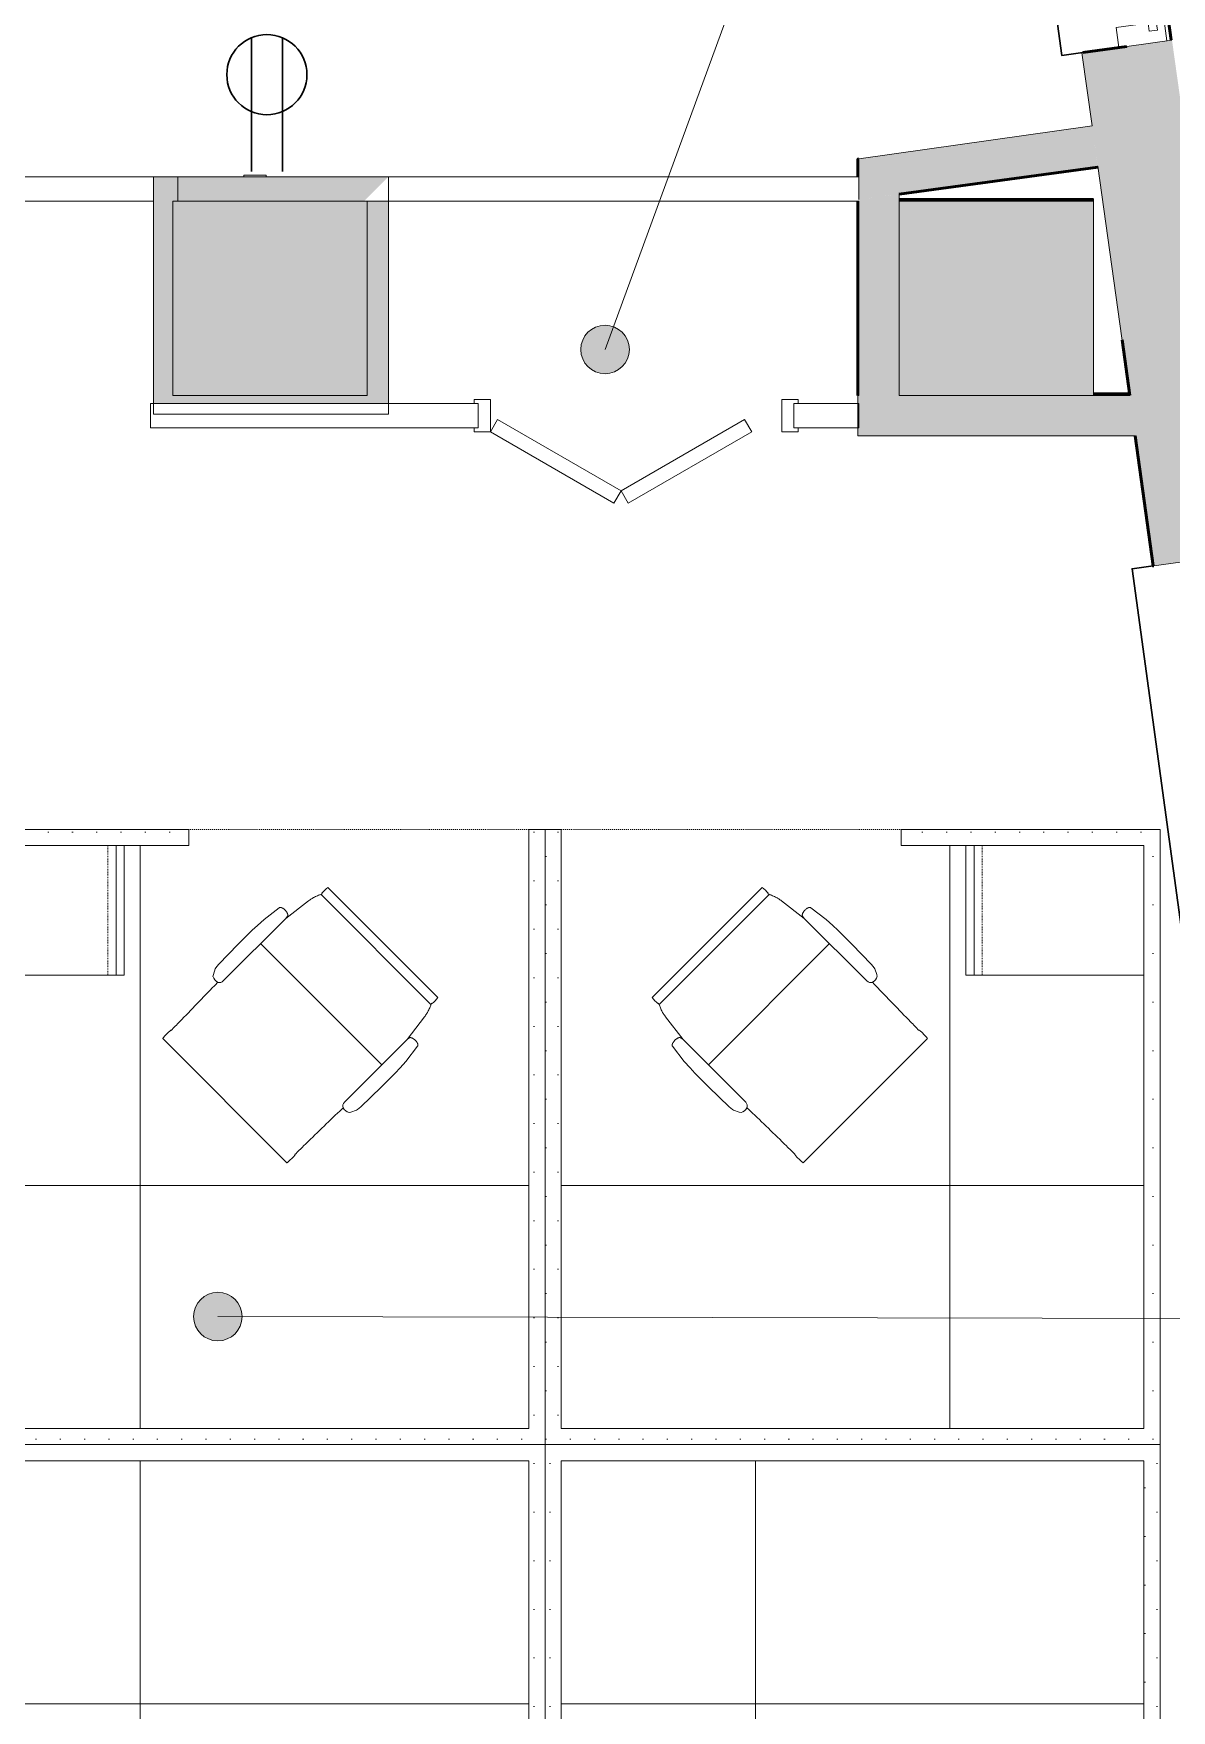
# Model space of a CAD drawing. Header units: inches. Extents: x 416 to 2283, y -56 to 1824.
# Drawn here: x 1979 to 2119.6, y 772.3 to 979.5 of the extents above; entities that cross this region are included whole.
import ezdxf

# ---------------------------------------------------------------- set-up
doc = ezdxf.new("R2010")
doc.units = ezdxf.units.IN
doc.header["$MEASUREMENT"] = 0
doc.linetypes.add('DASH 1_32_', pattern=[0.0625, 0.03125, -0.03125])
doc.linetypes.add('Dash 1_8_', pattern=[0.25, 0.125, -0.125])
for name, color, linetype, lineweight in [('A-ANNO-NOTE', 131, 'Continuous', 13), ('A-AREA-IDEN', 2, 'Continuous', 9), ('A-DOOR', 31, 'Continuous', 13), ('A-DOOR-FRAM', 31, 'Continuous', 20), ('A-WALL', 113, 'Continuous', 9), ('A-WALL-PATT', 111, 'Continuous', 13), ('E-ELEC-FIXT', 91, 'Continuous', 13), ('I-FURN', 30, 'Continuous', 9), ('I-WALL', 2, 'Continuous', 13), ('Orbis - Background_dwg', 8, 'Continuous', 9), ('Orbis_BB$0$A-Glaz-Assm', 10, 'Continuous', 20), ('Orbis_BB$0$A-Wall-Exst', 7, 'Continuous', 9), ('Orbis_BB$0$TI_ARCH-02_E957150$0$A-Wall-Blow', 130, 'Continuous', 30), ('Orbis_BB$0$TI_Grid_E957150$0$S-02-COLS-CONC', 50, 'Continuous', 50), ('Orbis_BB$0$TI_Grid_E957150$0$S-04-COLS-CONC', 50, 'Continuous', 50), ('Orbis_BB$0$TI_Grid_E957150$0$S-05-COLS-CONC', 50, 'Continuous', 50), ('Orbis_BB$0$TI_Grid_E957150$0$S-06-COLS-CONC', 50, 'Continuous', 50), ('Orbis_BB$0$TI_Grid_E957150$0$S-07-COLS-CONC', 50, 'Continuous', 50), ('Orbis_BB$0$TI_Grid_E957150$0$S-08-COLS-CONC', 50, 'Continuous', 50), ('Orbis_BB$0$TI_Grid_E957150$0$S-09-COLS-CONC', 50, 'Continuous', 50), ('Orbis_BB$0$TI_Grid_E957150$0$S-11-COLS-CONC', 50, 'Continuous', 50), ('Orbis_BB$0$TI_Grid_E957150$0$S-12-COLS-CONC', 50, 'Continuous', 50), ('Orbis_BB$0$TI_Grid_E957150$0$S-12-COLS-CONC-PATT', 10, 'Continuous', 20), ('Orbis_BB$0$TI_Grid_E957150$0$S-P1-COLS-CONC', 50, 'Continuous', 50), ('Orbis_BB$0$TI_Grid_E957150$0$S-P2-WALL-CONC', 50, 'Continuous', 50), ('Orbis_BB$0$TI_Grid_E957150$0$S-P4-COLS-CONC', 50, 'Continuous', 50), ('S-COLS', 52, 'Continuous', 13)]:
    doc.layers.add(name, color=color, linetype=linetype, lineweight=lineweight)
pattern_1 = [(270, (-805.175, 2042.223), (3, -1.5), [0.127, -2.873])]

# ---------------------------------------------------------------- blocks, each defined once
blk = doc.blocks.new('Concrete-Rectangular-Column - 24 x 24-V1-Level XX  POWER _ SIGNAL')
at = {"layer": 'S-COLS', "lineweight": 9}
blk.add_hatch(color=7, dxfattribs=at).paths.add_polyline_path([(12, -12), (12, 12), (-12, 12), (-12, -12)], flags=0)
at = {"layer": 'S-COLS', "color": 8, "lineweight": 20}
for p, q in [((12, 12), (-12, 12)), ((-12, 12), (-12, -12)), ((12, -12), (12, 12)), ((-12, -12), (12, -12))]:
    blk.add_line(p, q, dxfattribs=at)
blk = doc.blocks.new('Adjustable Workstation 1 - 7 x 7-7146735-Level XX  POWER _ SIGNAL')
at = {"layer": 'I-FURN'}
h = blk.add_hatch(dxfattribs=at)
h.set_pattern_fill('FP1_1', color=256, style=0, pattern_type=2)
h.set_pattern_definition([(90, (805.175, -2118.223), (-3, 1.5), [0.127, -2.873])])
h.paths.add_polyline_path([(76, -2), (76, 0), (0, 0), (0, -76), (76, -76), (76, -44), (74, -44), (74, -74), (2, -74), (2, -2), (50.73, -2)], flags=0)
for p, q in [((76, 0), (0, 0)), ((0, 0), (0, -76)), ((0, 0), (76, 0)), ((0, -76), (0, 0)), ((76, -2), (76, 0)), ((76, 0), (76, -2)), ((32, -2), (2, -2)), ((2, -2), (2, -74)), ((2, -74), (2, -2)), ((2, -2), (32, -2)), ((2, -74), (2, -2)), ((2, -2), (76, -2)), ((32, -2), (2, -2)), ((2, -2), (2, -50)), ((32, -74), (32, -2)), ((32, -2), (32, -74)), ((76, -2), (32, -2)), ((76, -44), (74, -44)), ((74, -44), (74, -74)), ((74, -50), (74, -44)), ((74, -44), (76, -44)), ((76, -76), (76, -44)), ((76, -44), (76, -76)), ((2, -50), (2, -74)), ((32, -50), (2, -50)), ((2, -50), (2, -74)), ((2, -74), (2, -50)), ((2, -50), (32, -50)), ((74, -50), (32, -50)), ((32, -50), (74, -50)), ((74, -52), (74, -50)), ((74, -74), (74, -50)), ((74, -50), (74, -74)), ((58, -52), (74, -52)), ((58, -52), (74, -52)), ((58, -52), (74, -52)), ((58, -52), (74, -52)), ((58, -52), (74, -52)), ((58, -52), (74, -52)), ((58, -52), (58, -74)), ((74, -52), (58, -52)), ((74, -52), (58, -52)), ((58, -52), (58, -53)), ((74, -52), (58, -52)), ((58, -52), (74, -52)), ((58, -52), (58, -53)), ((58, -52), (58, -53)), ((74, -52), (58, -52)), ((58, -52), (74, -52)), ((58, -52), (58, -53)), ((58, -52), (58, -53)), ((74, -52), (58, -52)), ((58, -52), (74, -52)), ((58, -52), (58, -53)), ((58, -52), (58, -53)), ((58, -53), (74, -53)), ((58, -74), (58, -53)), ((58, -53), (74, -53)), ((74, -53), (58, -53)), ((58, -53), (74, -53)), ((74, -53), (58, -53)), ((58, -53), (74, -53)), ((74, -53), (58, -53)), ((58, -53), (74, -53)), ((74, -74), (74, -52)), ((74, -53), (74, -52)), ((74, -53), (74, -52)), ((74, -52), (74, -53)), ((74, -53), (74, -52)), ((74, -52), (74, -53)), ((74, -53), (74, -52)), ((74, -52), (74, -53)), ((74, -53), (74, -52)), ((74, -53), (74, -74)), ((74, -74), (74, -53)), ((2, -74), (32, -74)), ((32, -74), (2, -74)), ((74, -74), (2, -74)), ((2, -74), (32, -74)), ((2, -74), (32, -74)), ((32, -74), (2, -74)), ((32, -74), (58, -74)), ((32, -74), (74, -74)), ((74, -74), (32, -74)), ((58, -74), (74, -74)), ((74, -74), (58, -74)), ((58, -74), (74, -74)), ((0, -76), (76, -76)), ((76, -76), (0, -76))]:
    blk.add_line(p, q, dxfattribs=at)
at = {"layer": 'I-FURN', "linetype": 'Dash 1_8_'}
for p, q in [((76, 0), (76, -2)), ((76, -2), (76, -44)), ((76, -44), (76, -76))]:
    blk.add_line(p, q, dxfattribs=at)
at = {"layer": 'I-FURN', "linetype": 'DASH 1_32_'}
blk.add_line((58, -54), (74, -54), dxfattribs=at)
blk = doc.blocks.new('Adjustable Workstation 1 - 7 x 7-7146736-Level XX  POWER _ SIGNAL')
at = {"layer": 'I-FURN'}
h = blk.add_hatch(dxfattribs=at)
h.set_pattern_fill('FP1_2', color=256, style=0, pattern_type=2)
h.set_pattern_definition(pattern_1)
h.paths.add_polyline_path([(0, 76), (0, 0), (76, 0), (76, 2), (2, 2), (2, 74), (74, 74), (74, 44), (76, 44), (76, 76), (2, 76)], flags=0)
for p, q in [((76, 76), (0, 76)), ((0, 76), (0, 0)), ((0, 0), (0, 76)), ((0, 76), (76, 76)), ((76, 44), (76, 76)), ((76, 76), (76, 44)), ((32, 74), (2, 74)), ((2, 74), (2, 2)), ((2, 2), (2, 74)), ((2, 74), (32, 74)), ((2, 2), (2, 74)), ((2, 74), (74, 74)), ((32, 74), (2, 74)), ((2, 74), (2, 50)), ((32, 74), (2, 74)), ((2, 74), (2, 50)), ((2, 50), (2, 74)), ((2, 74), (32, 74)), ((32, 2), (32, 74)), ((32, 74), (32, 2)), ((58, 74), (32, 74)), ((74, 74), (32, 74)), ((32, 74), (74, 74)), ((74, 74), (58, 74)), ((58, 74), (58, 52)), ((58, 53), (58, 74)), ((58, 74), (74, 74)), ((74, 74), (58, 74)), ((74, 52), (74, 74)), ((74, 74), (74, 53)), ((74, 74), (74, 44)), ((74, 53), (74, 74)), ((74, 50), (74, 74)), ((74, 74), (74, 50)), ((74, 53), (58, 53)), ((74, 53), (58, 53)), ((58, 53), (58, 52)), ((74, 53), (58, 53)), ((58, 53), (74, 53)), ((58, 53), (58, 52)), ((58, 53), (58, 52)), ((74, 53), (58, 53)), ((58, 53), (74, 53)), ((58, 53), (58, 52)), ((58, 53), (58, 52)), ((74, 53), (58, 53)), ((58, 53), (74, 53)), ((58, 53), (58, 52)), ((58, 53), (58, 52)), ((58, 52), (74, 52)), ((58, 52), (74, 52)), ((58, 52), (74, 52)), ((58, 52), (74, 52)), ((58, 52), (74, 52)), ((58, 52), (74, 52)), ((58, 52), (74, 52)), ((58, 52), (74, 52)), ((74, 52), (58, 52)), ((58, 52), (74, 52)), ((74, 52), (58, 52)), ((58, 52), (74, 52)), ((74, 52), (58, 52)), ((58, 52), (74, 52)), ((74, 52), (74, 53)), ((74, 52), (74, 53)), ((74, 53), (74, 52)), ((74, 52), (74, 53)), ((74, 53), (74, 52)), ((74, 52), (74, 53)), ((74, 53), (74, 52)), ((74, 52), (74, 53)), ((74, 50), (74, 52)), ((2, 50), (2, 2)), ((2, 50), (32, 50)), ((32, 50), (2, 50)), ((32, 50), (74, 50)), ((74, 50), (32, 50)), ((74, 44), (74, 50)), ((74, 44), (76, 44)), ((76, 44), (74, 44)), ((0, 0), (76, 0)), ((76, 0), (0, 0)), ((2, 2), (32, 2)), ((32, 2), (2, 2)), ((76, 2), (2, 2)), ((2, 2), (32, 2)), ((32, 2), (76, 2)), ((76, 0), (76, 2)), ((76, 2), (76, 0))]:
    blk.add_line(p, q, dxfattribs=at)
at = {"layer": 'I-FURN', "linetype": 'Dash 1_8_'}
for p, q in [((76, 44), (76, 76)), ((76, 2), (76, 44)), ((76, 0), (76, 2))]:
    blk.add_line(p, q, dxfattribs=at)
at = {"layer": 'I-FURN', "linetype": 'DASH 1_32_'}
blk.add_line((58, 54), (74, 54), dxfattribs=at)
blk = doc.blocks.new('HermanMiller_Collection_Eames_AluminumGroup_LoungeChairSwivel - Arms Swivel Base-6956842-Level XX  POWER _ SIGNAL')
at = {"layer": 'I-FURN'}
for p, q in [((-3.51, 12.46), (-4.59, 12.38)), ((-2.64, 12.49), (-3.51, 12.46)), ((-0.18, 12.49), (-2.64, 12.49)), ((3.32, 12.43), (-0.18, 12.49)), ((-6.61, 10.58), (-10.12, 10.12)), ((-4.59, 12.38), (-6.94, 12.09)), ((-6.94, 10.64), (-6.61, 10.58)), ((-6.61, 10.58), (4.33, 10.58)), ((-2.19, -10.58), (-2.19, 10.58)), ((3.84, 12.38), (3.32, 12.43)), ((3.99, 12.34), (3.84, 12.38)), ((4.64, 12.01), (3.99, 12.34)), ((4.83, 11.89), (4.64, 12.01)), ((13.22, 10.86), (13.22, 10.83)), ((14.64, -10.85), (14.64, 10.85)), ((-12.96, 9.61), (-12.96, -9.61)), ((-11.95, 9.59), (-11.95, 9.63)), ((-11.76, 9.6), (-11.95, 9.59)), ((-11.76, 9.6), (-11.76, -9.6)), ((-11.95, -9.63), (-11.95, -9.59)), ((-11.95, -9.59), (-11.76, -9.6)), ((-10.12, -10.12), (-6.61, -10.58)), ((-6.61, -10.58), (-6.94, -10.64)), ((-6.94, -12.09), (-4.59, -12.38)), ((-6.61, -10.58), (4.33, -10.58)), ((-4.59, -12.38), (-3.51, -12.46)), ((-0.18, -12.49), (3.32, -12.43)), ((3.32, -12.43), (3.84, -12.38)), ((3.84, -12.38), (3.99, -12.34)), ((3.99, -12.34), (4.64, -12.01)), ((4.64, -12.01), (4.83, -11.89)), ((13.22, -10.83), (13.22, -10.86)), ((-3.51, -12.46), (-2.64, -12.49)), ((-2.64, -12.49), (-0.18, -12.49))]:
    blk.add_line(p, q, dxfattribs=at)
at = {"layer": 'I-FURN', "flags": 128}
for points in [[(5.52, 10.95), (5.23, 10.95), (4.94, 10.96)], [(4.94, -10.96), (5.23, -10.95), (5.52, -10.95)]]:
    blk.add_lwpolyline(points, dxfattribs=at)
at = {"layer": 'I-FURN'}
for centre, radius, start, end in [((4.33, 11.27), 0.69, 270, 332.7502), ((3.68, 11.28), 1.3, 345.8347, 28.1255), ((-12.38, 5.3), 4.35, 84.2936, 97.7064), ((-12.38, -5.3), 4.35, 262.2936, 275.7064), ((4.33, -11.27), 0.69, 27.2498, 90), ((3.68, -11.28), 1.3, 331.8745, 14.1653)]:
    blk.add_arc(centre, radius, start, end, dxfattribs=at)
for points, knots in [([(-6.94, 12.09), (-6.95, 12.09), (-6.97, 12.09), (-6.99, 12.08), (-7, 12.08), (-7.02, 12.07), (-7.03, 12.06), (-7.05, 12.05), (-7.05, 12.04), (-7.06, 12.04), (-7.07, 12.03), (-7.08, 12.02), (-7.09, 12.01), (-7.1, 12), (-7.11, 11.98), (-7.12, 11.97), (-7.13, 11.96), (-7.14, 11.94), (-7.15, 11.92), (-7.16, 11.9), (-7.18, 11.85), (-7.21, 11.77), (-7.23, 11.66), (-7.25, 11.52), (-7.26, 11.37), (-7.25, 11.23), (-7.24, 11.11), (-7.22, 11.02), (-7.2, 10.95), (-7.18, 10.9), (-7.17, 10.87), (-7.16, 10.85), (-7.15, 10.83), (-7.14, 10.81), (-7.13, 10.8), (-7.12, 10.78), (-7.11, 10.77), (-7.11, 10.76), (-7.1, 10.74), (-7.09, 10.73), (-7.08, 10.72), (-7.07, 10.71), (-7.06, 10.7), (-7.05, 10.69), (-7.03, 10.68), (-7.02, 10.67), (-7, 10.66), (-6.99, 10.65), (-6.96, 10.65), (-6.95, 10.65), (-6.94, 10.64)], [0, 0, 0, 0, 0.020833, 0.03125, 0.041667, 0.052083, 0.0625, 0.072917, 0.078125, 0.083333, 0.088542, 0.09375, 0.104167, 0.114583, 0.125, 0.135417, 0.145833, 0.15625, 0.166667, 0.1875, 0.208333, 0.25, 0.333333, 0.416667, 0.5, 0.583333, 0.666667, 0.708333, 0.75, 0.78125, 0.796875, 0.8125, 0.828125, 0.835938, 0.84375, 0.859375, 0.867188, 0.875, 0.882812, 0.890625, 0.90625, 0.914062, 0.917969, 0.921875, 0.9375, 0.953125, 0.957031, 0.96875, 0.984375, 1, 1, 1, 1]), ([(13.34, 10.88), (13.32, 10.88), (13.29, 10.88), (13.27, 10.88), (13.25, 10.88), (13.23, 10.87), (13.22, 10.87), (13.22, 10.87), (13.22, 10.86)], [0, 0, 0, 0, 0.25, 0.375, 0.5, 0.625, 0.75, 1, 1, 1, 1]), ([(14.64, 10.85), (14.64, 10.85), (14.63, 10.86), (14.6, 10.87), (14.54, 10.87), (14.47, 10.88), (14.38, 10.89), (14.25, 10.89), (13.97, 10.9), (13.61, 10.9), (13.4, 10.89), (13.34, 10.88)], [0, 0, 0, 0, 0.071429, 0.142857, 0.214286, 0.285714, 0.357143, 0.428571, 0.571429, 0.857143, 1, 1, 1, 1]), ([(-6.94, -10.64), (-6.95, -10.65), (-6.97, -10.65), (-6.99, -10.65), (-7, -10.66), (-7.02, -10.67), (-7.03, -10.68), (-7.05, -10.69), (-7.05, -10.69), (-7.06, -10.7), (-7.07, -10.71), (-7.08, -10.72), (-7.08, -10.73), (-7.1, -10.74), (-7.11, -10.76), (-7.12, -10.77), (-7.13, -10.78), (-7.13, -10.8), (-7.15, -10.82), (-7.16, -10.85), (-7.18, -10.89), (-7.2, -10.95), (-7.22, -11.02), (-7.24, -11.11), (-7.26, -11.28), (-7.26, -11.47), (-7.23, -11.66), (-7.21, -11.77), (-7.18, -11.84), (-7.17, -11.87), (-7.16, -11.89), (-7.15, -11.91), (-7.14, -11.93), (-7.13, -11.94), (-7.12, -11.96), (-7.12, -11.97), (-7.11, -11.98), (-7.1, -12), (-7.09, -12.01), (-7.08, -12.02), (-7.07, -12.03), (-7.06, -12.04), (-7.05, -12.05), (-7.03, -12.06), (-7.02, -12.07), (-7, -12.08), (-6.99, -12.08), (-6.96, -12.09), (-6.95, -12.09), (-6.94, -12.09)], [0, 0, 0, 0, 0.020833, 0.03125, 0.041667, 0.052083, 0.0625, 0.072917, 0.078125, 0.083333, 0.088542, 0.09375, 0.104167, 0.114583, 0.125, 0.135417, 0.145833, 0.15625, 0.166667, 0.1875, 0.208333, 0.25, 0.291667, 0.333333, 0.416667, 0.583333, 0.666667, 0.75, 0.78125, 0.796875, 0.8125, 0.828125, 0.835938, 0.84375, 0.859375, 0.867188, 0.875, 0.882812, 0.890625, 0.90625, 0.914062, 0.917969, 0.921875, 0.9375, 0.953125, 0.957031, 0.96875, 0.984375, 1, 1, 1, 1]), ([(13.22, -10.86), (13.22, -10.87), (13.22, -10.87), (13.23, -10.87), (13.25, -10.88), (13.27, -10.88), (13.29, -10.88), (13.32, -10.88), (13.34, -10.88)], [0, 0, 0, 0, 0.25, 0.375, 0.5, 0.625, 0.75, 1, 1, 1, 1]), ([(13.34, -10.88), (13.4, -10.89), (13.54, -10.9), (13.87, -10.9), (14.27, -10.9), (14.52, -10.88), (14.62, -10.86), (14.64, -10.86), (14.64, -10.85)], [0, 0, 0, 0, 0.142857, 0.285714, 0.571429, 0.785714, 0.892857, 1, 1, 1, 1])]:
    blk.add_open_spline(points, degree=3, knots=knots, dxfattribs=at)
for points in [[(11.73, 10.84), (10.68, 10.85), (8.59, 10.89), (6.54, 10.92), (5.52, 10.95)], [(13.22, 10.83), (12.96, 10.83), (12.47, 10.83), (11.97, 10.84), (11.73, 10.84)], [(-10.83, 9.99), (-11.02, 9.92), (-11.37, 9.8), (-11.64, 9.67), (-11.76, 9.6)], [(-10.12, 10.12), (-10.2, 10.11), (-10.35, 10.09), (-10.55, 10.06), (-10.71, 10.02), (-10.79, 10), (-10.83, 9.99)], [(-11.76, -9.6), (-11.64, -9.67), (-11.37, -9.8), (-11.02, -9.92), (-10.83, -9.99)], [(-10.83, -9.99), (-10.79, -10), (-10.71, -10.02), (-10.55, -10.06), (-10.35, -10.09), (-10.2, -10.11), (-10.12, -10.12)], [(5.52, -10.95), (6.54, -10.92), (8.59, -10.89), (10.68, -10.85), (11.73, -10.84)], [(11.73, -10.84), (11.97, -10.84), (12.47, -10.83), (12.96, -10.83), (13.22, -10.83)]]:
    blk.add_open_spline(points, degree=3, dxfattribs=at)
blk = doc.blocks.new('Adjustable Workstation 1 - 7 x 7-V2-Level XX  POWER _ SIGNAL')
at = {"layer": 'I-FURN'}
h = blk.add_hatch(dxfattribs=at)
h.set_pattern_fill('FP1_3', color=256, style=0, pattern_type=2)
h.set_pattern_definition([(90, (805.175, -2042.223), (-3, 1.5), [0.127, -2.873])])
h.paths.add_polyline_path([(76, -69.21), (76, -44), (74, -44), (74, -74), (2, -74), (2, -2), (76, -2), (76, 0), (0, 0), (0, -76), (76, -76), (76, -74)], flags=0)
for p, q in [((76, 0), (0, 0)), ((0, 0), (0, -76)), ((0, 0), (76, 0)), ((0, -76), (0, 0)), ((76, -2), (76, 0)), ((76, 0), (76, -2)), ((32, -2), (2, -2)), ((2, -2), (2, -74)), ((2, -74), (2, -2)), ((2, -2), (32, -2)), ((2, -74), (2, -2)), ((2, -2), (76, -2)), ((32, -2), (2, -2)), ((2, -2), (2, -50)), ((32, -74), (32, -2)), ((32, -2), (32, -74)), ((76, -2), (32, -2)), ((76, -44), (74, -44)), ((74, -44), (74, -74)), ((74, -50), (74, -44)), ((74, -44), (76, -44)), ((76, -76), (76, -44)), ((76, -44), (76, -76)), ((2, -50), (2, -74)), ((32, -50), (2, -50)), ((2, -50), (2, -74)), ((2, -74), (2, -50)), ((2, -50), (32, -50)), ((74, -50), (32, -50)), ((32, -50), (74, -50)), ((74, -52), (74, -50)), ((74, -74), (74, -50)), ((74, -50), (74, -74)), ((58, -52), (74, -52)), ((58, -52), (74, -52)), ((58, -52), (74, -52)), ((58, -52), (74, -52)), ((58, -52), (74, -52)), ((58, -52), (74, -52)), ((58, -52), (58, -74)), ((74, -52), (58, -52)), ((74, -52), (58, -52)), ((58, -52), (58, -53)), ((74, -52), (58, -52)), ((58, -52), (74, -52)), ((58, -52), (58, -53)), ((58, -52), (58, -53)), ((74, -52), (58, -52)), ((58, -52), (74, -52)), ((58, -52), (58, -53)), ((58, -52), (58, -53)), ((74, -52), (58, -52)), ((58, -52), (74, -52)), ((58, -52), (58, -53)), ((58, -52), (58, -53)), ((58, -53), (74, -53)), ((58, -74), (58, -53)), ((58, -53), (74, -53)), ((74, -53), (58, -53)), ((58, -53), (74, -53)), ((74, -53), (58, -53)), ((58, -53), (74, -53)), ((74, -53), (58, -53)), ((58, -53), (74, -53)), ((74, -74), (74, -52)), ((74, -53), (74, -52)), ((74, -53), (74, -52)), ((74, -52), (74, -53)), ((74, -53), (74, -52)), ((74, -52), (74, -53)), ((74, -53), (74, -52)), ((74, -52), (74, -53)), ((74, -53), (74, -52)), ((74, -53), (74, -74)), ((74, -74), (74, -53)), ((2, -74), (32, -74)), ((32, -74), (2, -74)), ((74, -74), (2, -74)), ((2, -74), (32, -74)), ((2, -74), (32, -74)), ((32, -74), (2, -74)), ((32, -74), (58, -74)), ((32, -74), (74, -74)), ((74, -74), (32, -74)), ((58, -74), (74, -74)), ((74, -74), (58, -74)), ((58, -74), (74, -74)), ((0, -76), (76, -76)), ((76, -76), (0, -76))]:
    blk.add_line(p, q, dxfattribs=at)
at = {"layer": 'I-FURN', "linetype": 'Dash 1_8_'}
for p, q in [((76, 0), (76, -2)), ((76, -2), (76, -44)), ((76, -44), (76, -76))]:
    blk.add_line(p, q, dxfattribs=at)
at = {"layer": 'I-FURN', "linetype": 'DASH 1_32_'}
blk.add_line((58, -54), (74, -54), dxfattribs=at)
blk = doc.blocks.new('Adjustable Workstation 1 - 7 x 7-V5-Level XX  POWER _ SIGNAL')
at = {"layer": 'I-FURN'}
h = blk.add_hatch(dxfattribs=at)
h.set_pattern_fill('FP1_2', color=256, style=0, pattern_type=2)
h.set_pattern_definition(pattern_1)
h.paths.add_polyline_path([(0, 0), (0, -76), (76, -76), (76, -44), (74, -44), (74, -74), (2, -74), (2, -2), (76, -2), (76, 0), (2, 0)], flags=0)
for p, q in [((76, 0), (0, 0)), ((0, 0), (0, -76)), ((0, 0), (76, 0)), ((0, -76), (0, 0)), ((76, -2), (76, 0)), ((76, 0), (76, -2)), ((32, -2), (2, -2)), ((2, -2), (2, -74)), ((2, -74), (2, -2)), ((2, -2), (32, -2)), ((2, -74), (2, -2)), ((2, -2), (76, -2)), ((32, -2), (2, -2)), ((2, -2), (2, -50)), ((32, -74), (32, -2)), ((32, -2), (32, -74)), ((76, -2), (32, -2)), ((76, -44), (74, -44)), ((74, -44), (74, -74)), ((74, -50), (74, -44)), ((74, -44), (76, -44)), ((76, -76), (76, -44)), ((76, -44), (76, -76)), ((2, -50), (2, -74)), ((32, -50), (2, -50)), ((2, -50), (2, -74)), ((2, -74), (2, -50)), ((2, -50), (32, -50)), ((74, -50), (32, -50)), ((32, -50), (74, -50)), ((74, -52), (74, -50)), ((74, -74), (74, -50)), ((74, -50), (74, -74)), ((58, -52), (74, -52)), ((58, -52), (74, -52)), ((58, -52), (74, -52)), ((58, -52), (74, -52)), ((58, -52), (74, -52)), ((58, -52), (74, -52)), ((58, -52), (58, -74)), ((74, -52), (58, -52)), ((74, -52), (58, -52)), ((58, -52), (58, -53)), ((74, -52), (58, -52)), ((58, -52), (74, -52)), ((58, -52), (58, -53)), ((58, -52), (58, -53)), ((74, -52), (58, -52)), ((58, -52), (74, -52)), ((58, -52), (58, -53)), ((58, -52), (58, -53)), ((74, -52), (58, -52)), ((58, -52), (74, -52)), ((58, -52), (58, -53)), ((58, -52), (58, -53)), ((58, -53), (74, -53)), ((58, -74), (58, -53)), ((58, -53), (74, -53)), ((74, -53), (58, -53)), ((58, -53), (74, -53)), ((74, -53), (58, -53)), ((58, -53), (74, -53)), ((74, -53), (58, -53)), ((58, -53), (74, -53)), ((74, -74), (74, -52)), ((74, -53), (74, -52)), ((74, -53), (74, -52)), ((74, -52), (74, -53)), ((74, -53), (74, -52)), ((74, -52), (74, -53)), ((74, -53), (74, -52)), ((74, -52), (74, -53)), ((74, -53), (74, -52)), ((74, -53), (74, -74)), ((74, -74), (74, -53)), ((2, -74), (32, -74)), ((32, -74), (2, -74)), ((74, -74), (2, -74)), ((2, -74), (32, -74)), ((2, -74), (32, -74)), ((32, -74), (2, -74)), ((32, -74), (58, -74)), ((32, -74), (74, -74)), ((74, -74), (32, -74)), ((58, -74), (74, -74)), ((74, -74), (58, -74)), ((58, -74), (74, -74)), ((0, -76), (76, -76)), ((76, -76), (0, -76))]:
    blk.add_line(p, q, dxfattribs=at)
at = {"layer": 'I-FURN', "linetype": 'Dash 1_8_'}
for p, q in [((76, 0), (76, -2)), ((76, -2), (76, -44)), ((76, -44), (76, -76))]:
    blk.add_line(p, q, dxfattribs=at)
at = {"layer": 'I-FURN', "linetype": 'DASH 1_32_'}
blk.add_line((58, -54), (74, -54), dxfattribs=at)
blk = doc.blocks.new('HermanMiller_Collection_Eames_AluminumGroup_LoungeChairSwivel - Arms Swivel Base-6962362-Level XX  POWER _ SIGNAL')
at = {"layer": 'I-FURN'}
for p, q in [((-4.59, 12.38), (-3.51, 12.46)), ((-3.51, 12.46), (-2.64, 12.49)), ((-2.64, 12.49), (-0.18, 12.49)), ((-0.18, 12.49), (3.32, 12.43)), ((-10.12, 10.12), (-6.61, 10.58)), ((-6.94, 12.09), (-4.59, 12.38)), ((-6.61, 10.58), (-6.94, 10.64)), ((-6.61, 10.58), (4.33, 10.58)), ((-2.19, 10.58), (-2.19, -10.58)), ((3.32, 12.43), (3.84, 12.38)), ((3.84, 12.38), (3.99, 12.34)), ((3.99, 12.34), (4.64, 12.01)), ((4.64, 12.01), (4.83, 11.89)), ((13.22, 10.83), (13.22, 10.86)), ((14.64, 10.85), (14.64, -10.85)), ((-12.96, -9.61), (-12.96, 9.61)), ((-11.95, 9.63), (-11.95, 9.59)), ((-11.95, 9.59), (-11.76, 9.6)), ((-11.76, -9.6), (-11.76, 9.6)), ((-11.95, -9.59), (-11.95, -9.63)), ((-11.76, -9.6), (-11.95, -9.59)), ((-6.61, -10.58), (-10.12, -10.12)), ((-6.94, -10.64), (-6.61, -10.58)), ((-4.59, -12.38), (-6.94, -12.09)), ((-6.61, -10.58), (4.33, -10.58)), ((-3.51, -12.46), (-4.59, -12.38)), ((3.32, -12.43), (-0.18, -12.49)), ((3.84, -12.38), (3.32, -12.43)), ((3.99, -12.34), (3.84, -12.38)), ((4.64, -12.01), (3.99, -12.34)), ((4.83, -11.89), (4.64, -12.01)), ((13.22, -10.86), (13.22, -10.83)), ((-2.64, -12.49), (-3.51, -12.46)), ((-0.18, -12.49), (-2.64, -12.49))]:
    blk.add_line(p, q, dxfattribs=at)
at = {"layer": 'I-FURN', "flags": 128}
for points in [[(4.94, 10.96), (5.23, 10.95), (5.52, 10.95)], [(5.52, -10.95), (5.23, -10.95), (4.94, -10.96)]]:
    blk.add_lwpolyline(points, dxfattribs=at)
at = {"layer": 'I-FURN'}
for centre, radius, start, end in [((4.33, 11.27), 0.69, 270, 332.7502), ((3.68, 11.28), 1.3, 345.8347, 28.1255), ((-12.38, 5.3), 4.35, 84.2936, 97.7064), ((-12.38, -5.3), 4.35, 262.2936, 275.7064), ((4.33, -11.27), 0.69, 27.2498, 90), ((3.68, -11.28), 1.3, 331.8745, 14.1653)]:
    blk.add_arc(centre, radius, start, end, dxfattribs=at)
for points, knots in [([(-6.94, 10.64), (-6.95, 10.65), (-6.96, 10.65), (-6.99, 10.65), (-7, 10.66), (-7.02, 10.67), (-7.03, 10.68), (-7.05, 10.69), (-7.06, 10.7), (-7.07, 10.71), (-7.08, 10.72), (-7.09, 10.73), (-7.1, 10.74), (-7.11, 10.76), (-7.11, 10.77), (-7.12, 10.78), (-7.13, 10.8), (-7.14, 10.81), (-7.15, 10.83), (-7.16, 10.85), (-7.17, 10.87), (-7.18, 10.9), (-7.2, 10.95), (-7.22, 11.02), (-7.24, 11.11), (-7.25, 11.23), (-7.26, 11.37), (-7.25, 11.52), (-7.23, 11.66), (-7.21, 11.77), (-7.18, 11.85), (-7.16, 11.9), (-7.15, 11.92), (-7.14, 11.94), (-7.13, 11.96), (-7.12, 11.97), (-7.11, 11.98), (-7.1, 12), (-7.09, 12.01), (-7.08, 12.02), (-7.07, 12.03), (-7.06, 12.04), (-7.05, 12.04), (-7.05, 12.05), (-7.03, 12.06), (-7.02, 12.07), (-7, 12.08), (-6.99, 12.08), (-6.97, 12.09), (-6.95, 12.09), (-6.94, 12.09)], [-1, -1, -1, -1, -0.984375, -0.96875, -0.957031, -0.953125, -0.9375, -0.921875, -0.917969, -0.914062, -0.90625, -0.890625, -0.882812, -0.875, -0.867188, -0.859375, -0.84375, -0.835938, -0.828125, -0.8125, -0.796875, -0.78125, -0.75, -0.708333, -0.666667, -0.583333, -0.5, -0.416667, -0.333333, -0.25, -0.208333, -0.1875, -0.166667, -0.15625, -0.145833, -0.135417, -0.125, -0.114583, -0.104167, -0.09375, -0.088542, -0.083333, -0.078125, -0.072917, -0.0625, -0.052083, -0.041667, -0.03125, -0.020833, 0, 0, 0, 0]), ([(13.22, 10.86), (13.22, 10.87), (13.22, 10.87), (13.23, 10.87), (13.25, 10.88), (13.27, 10.88), (13.29, 10.88), (13.32, 10.88), (13.34, 10.88)], [-1, -1, -1, -1, -0.75, -0.625, -0.5, -0.375, -0.25, 0, 0, 0, 0]), ([(13.34, 10.88), (13.4, 10.89), (13.61, 10.9), (13.97, 10.9), (14.25, 10.89), (14.38, 10.89), (14.47, 10.88), (14.54, 10.87), (14.6, 10.87), (14.63, 10.86), (14.64, 10.85), (14.64, 10.85)], [-1, -1, -1, -1, -0.857143, -0.571429, -0.428571, -0.357143, -0.285714, -0.214286, -0.142857, -0.071429, 0, 0, 0, 0]), ([(-6.94, -12.09), (-6.95, -12.09), (-6.96, -12.09), (-6.99, -12.08), (-7, -12.08), (-7.02, -12.07), (-7.03, -12.06), (-7.05, -12.05), (-7.06, -12.04), (-7.07, -12.03), (-7.08, -12.02), (-7.09, -12.01), (-7.1, -12), (-7.11, -11.98), (-7.12, -11.97), (-7.12, -11.96), (-7.13, -11.94), (-7.14, -11.93), (-7.15, -11.91), (-7.16, -11.89), (-7.17, -11.87), (-7.18, -11.84), (-7.21, -11.77), (-7.23, -11.66), (-7.26, -11.47), (-7.26, -11.28), (-7.24, -11.11), (-7.22, -11.02), (-7.2, -10.95), (-7.18, -10.89), (-7.16, -10.85), (-7.15, -10.82), (-7.13, -10.8), (-7.13, -10.78), (-7.12, -10.77), (-7.11, -10.76), (-7.1, -10.74), (-7.08, -10.73), (-7.08, -10.72), (-7.07, -10.71), (-7.06, -10.7), (-7.05, -10.69), (-7.05, -10.69), (-7.03, -10.68), (-7.02, -10.67), (-7, -10.66), (-6.99, -10.65), (-6.97, -10.65), (-6.95, -10.65), (-6.94, -10.64)], [-1, -1, -1, -1, -0.984375, -0.96875, -0.957031, -0.953125, -0.9375, -0.921875, -0.917969, -0.914062, -0.90625, -0.890625, -0.882812, -0.875, -0.867188, -0.859375, -0.84375, -0.835938, -0.828125, -0.8125, -0.796875, -0.78125, -0.75, -0.666667, -0.583333, -0.416667, -0.333333, -0.291667, -0.25, -0.208333, -0.1875, -0.166667, -0.15625, -0.145833, -0.135417, -0.125, -0.114583, -0.104167, -0.09375, -0.088542, -0.083333, -0.078125, -0.072917, -0.0625, -0.052083, -0.041667, -0.03125, -0.020833, 0, 0, 0, 0]), ([(13.34, -10.88), (13.32, -10.88), (13.29, -10.88), (13.27, -10.88), (13.25, -10.88), (13.23, -10.87), (13.22, -10.87), (13.22, -10.87), (13.22, -10.86)], [-1, -1, -1, -1, -0.75, -0.625, -0.5, -0.375, -0.25, 0, 0, 0, 0]), ([(14.64, -10.85), (14.64, -10.86), (14.62, -10.86), (14.52, -10.88), (14.27, -10.9), (13.87, -10.9), (13.54, -10.9), (13.4, -10.89), (13.34, -10.88)], [-1, -1, -1, -1, -0.892857, -0.785714, -0.571429, -0.285714, -0.142857, 0, 0, 0, 0])]:
    blk.add_open_spline(points, degree=3, knots=knots, dxfattribs=at)
for points in [[(5.52, 10.95), (6.54, 10.92), (8.59, 10.89), (10.68, 10.85), (11.73, 10.84)], [(11.73, 10.84), (11.97, 10.84), (12.47, 10.83), (12.96, 10.83), (13.22, 10.83)], [(-11.76, 9.6), (-11.64, 9.67), (-11.37, 9.8), (-11.02, 9.92), (-10.83, 9.99)], [(-10.83, 9.99), (-10.79, 10), (-10.71, 10.02), (-10.55, 10.06), (-10.35, 10.09), (-10.2, 10.11), (-10.12, 10.12)], [(-10.83, -9.99), (-11.02, -9.92), (-11.37, -9.8), (-11.64, -9.67), (-11.76, -9.6)], [(-10.12, -10.12), (-10.2, -10.11), (-10.35, -10.09), (-10.55, -10.06), (-10.71, -10.02), (-10.79, -10), (-10.83, -9.99)], [(11.73, -10.84), (10.68, -10.85), (8.59, -10.89), (6.54, -10.92), (5.52, -10.95)], [(13.22, -10.83), (12.96, -10.83), (12.47, -10.83), (11.97, -10.84), (11.73, -10.84)]]:
    blk.add_open_spline(points, degree=3, dxfattribs=at)
blk = doc.blocks.new('Bifold_2 panel w Frame - Int-PB-F-WDMF-36_ x 84_-6990620-Level XX  POWER _ SIGNAL')
at = {"layer": 'A-DOOR'}
for p, q in [((-14.28, 2), (0.99, 10.81)), ((1.86, 9.3), (0.99, 10.81)), ((1.86, 9.3), (2.74, 10.81)), ((18, 2), (2.74, 10.81)), ((-13.4, 0.48), (1.86, 9.3)), ((17.12, 0.48), (1.86, 9.3)), ((-14.28, 2), (-13.4, 0.48)), ((18, 2), (17.12, 0.48))]:
    blk.add_line(p, q, dxfattribs=at)
at = {"layer": 'A-DOOR-FRAM'}
for p, q in [((-20, 2), (-18, 2)), ((-20, 2), (-20, 1.5)), ((-20, 1.5), (-19.5, 1.5)), ((-19.5, -1.5), (-19.5, 1.5)), ((-18, -2), (-18, 2)), ((18, -2), (18, 2)), ((18, 2), (20, 2)), ((19.5, 1.5), (20, 1.5)), ((19.5, -1.5), (19.5, 1.5)), ((20, 2), (20, 1.5)), ((-20, -1.5), (-19.5, -1.5)), ((-20, -2), (-20, -1.5)), ((-20, -2), (-18, -2)), ((18, -2), (20, -2)), ((19.5, -1.5), (20, -1.5)), ((20, -2), (20, -1.5))]:
    blk.add_line(p, q, dxfattribs=at)
blk = doc.blocks.new('PS - Power Device _Wall Base_ - Duplex-V6-Level XX  POWER _ SIGNAL')
at = {"layer": 'E-ELEC-FIXT', "lineweight": 9}
for p, q in [((2005, 961.96), (2007.75, 961.96)), ((2005, 961.96), (2005, 961.77)), ((2007.75, 961.77), (2007.75, 961.96))]:
    blk.add_line(p, q, dxfattribs=at)
blk = doc.blocks.new('Orbis - Background_dwg__U32-7347713-Level XX  POWER _ SIGNAL')
at = {"layer": 'Orbis_BB$0$TI_Grid_E957150$0$S-12-COLS-CONC-PATT', "lineweight": 50}
blk.add_hatch(color=50, dxfattribs=at).paths.add_polyline_path([(12816.95, 1764.71), (12818.16, 1764.71), (12818.16, 1764.91), (12794.27, 1764.89), (12794.27, 1764.71), (12800.51, 1764.71)], flags=0)
at = {"layer": 'Orbis_BB$0$TI_Grid_E957150$0$S-12-COLS-CONC', "flags": 128}
blk.add_lwpolyline([(12794.27, 1764.91), (12818.16, 1764.91), (12818.16, 1764.71)], dxfattribs=at)
blk = doc.blocks.new('Orbis - Background_dwg_Orbis_BB-7347761-Level XX  POWER _ SIGNAL')
at = {"layer": 'Orbis_BB$0$A-Wall-Exst'}
h = blk.add_hatch(color=256, dxfattribs=at)
h.paths.add_polyline_path([(12825.64, 1719.65), (12825.73, 1719.67), (12823.48, 1735.4), (12825.43, 1721.14)], flags=0)
h.paths.add_polyline_path([(12822.75, 1740.71), (12822.78, 1740.71), (12822.75, 1740.75)], flags=0)
h.paths.add_polyline_path([(12801.21, 1897.99), (12801.3, 1898), (12797.38, 1925.91), (12800.49, 1903.21)], flags=0)
h.paths.add_polyline_path([(12787.64, 2077.81), (12787.68, 2077.81), (12768.69, 2216.41), (12711.66, 2216.41), (12711.66, 2215.91), (12768.73, 2215.91), (12787.64, 2077.81)], flags=0)
h.paths.add_polyline_path([(12240.04, 2096.91), (12372.66, 2096.91), (12372.66, 2097.29), (12228.66, 2097.29), (12228.66, 2096.91), (12236.37, 2096.91)], flags=0)
h.paths.add_polyline_path([(12371.86, 2102.54), (12372.66, 2102.54), (12372.66, 2128.91), (12368.66, 2128.91), (12368.66, 2127.21), (12371.6, 2127.21), (12371.6, 2103.21), (12368.66, 2103.21), (12368.66, 2102.54), (12371.6, 2102.54)], flags=0)
h.paths.add_polyline_path([(12356.66, 2130.91), (12356.66, 2188.41), (12356.54, 2188.41), (12356.54, 2130.91)], flags=0)
h.paths.add_polyline_path([(12352.66, 2130.91), (12352.79, 2130.91), (12352.79, 2191.85), (12352.66, 2191.85), (12352.66, 2188.41)], flags=0)
h.paths.add_polyline_path([(12380.66, 2188.41), (12384.66, 2188.41), (12384.66, 2204.41), (12659.66, 2204.41), (12659.66, 2189.41), (12715.66, 2189.41), (12715.66, 2204.66), (12715.54, 2204.66), (12715.49, 2189.54), (12659.79, 2189.54), (12659.79, 2204.66), (12384.54, 2204.66), (12384.54, 2188.41), (12379.33, 2188.41)], flags=0)
h.paths.add_polyline_path([(12020.79, 2189.41), (12024.66, 2189.41), (12024.66, 2189.54), (12020.79, 2189.54), (12020.79, 2189.41), (12020.66, 2189.41)], flags=0)
h.paths.add_polyline_path([(11986.1, 2189.41), (11997.66, 2189.41), (11997.66, 2189.54), (11968.79, 2189.54), (11968.79, 2204.79), (11862.17, 2204.79), (11862.17, 2204.41), (11968.66, 2204.41), (11968.66, 2189.41), (11984.66, 2189.41)], flags=0)
h.paths.add_polyline_path([(12379.17, 2192.16), (12380.79, 2192.16), (12380.79, 2204.66), (12380.66, 2204.66), (12380.66, 2192.41), (12368.66, 2192.41), (12368.66, 2192.16), (12376.58, 2192.16)], flags=0)
h.paths.add_polyline_path([(12681.3, 2193.29), (12687.66, 2193.29), (12687.66, 2193.41), (12663.66, 2193.41), (12663.66, 2204.66), (12663.54, 2204.66), (12663.54, 2193.29), (12666.66, 2193.29)], flags=0)
h.paths.add_polyline_path([(12711.66, 2193.29), (12711.79, 2193.29), (12711.79, 2204.66), (12711.66, 2204.66), (12711.66, 2193.41)], flags=0)
h.paths.add_polyline_path([(11974.14, 2193.29), (11984.66, 2193.29), (11984.66, 2193.41), (11972.66, 2193.41), (11972.66, 2204.79), (11972.54, 2204.79), (11972.54, 2193.29), (11972.66, 2193.29)], flags=0)
h.paths.add_polyline_path([(11857.04, 2204.41), (11859.17, 2204.41), (11859.17, 2204.79), (11857.04, 2204.79)], flags=0)
h.paths.add_polyline_path([(11645.35, 2223.92), (11648.79, 2223.92), (11648.79, 2224.29), (11640.58, 2224.29), (11640.58, 2223.92), (11640.66, 2223.92)], flags=0)
h.paths.add_polyline_path([(11636.66, 2223.92), (11636.83, 2223.92), (11636.83, 2224.29), (11636.66, 2224.29)], flags=0)
h.paths.add_polyline_path([(11636.83, 2235.54), (11636.84, 2239.09), (11640.58, 2239.09), (11640.58, 2235.54), (11640.66, 2235.54), (11640.66, 2242.91), (11624.66, 2242.91), (11624.66, 2244.31), (11622.05, 2244.31), (11622.05, 2274.31), (11624.66, 2274.31), (11624.66, 2274.91), (11640.66, 2274.91), (11640.66, 2284.42), (11636.66, 2284.42), (11636.66, 2278.91), (11620.66, 2278.91), (11620.66, 2238.91), (11636.66, 2238.91), (11636.66, 2235.54)], flags=0)
at = {"layer": 'Orbis_BB$0$A-Glaz-Assm'}
blk.add_line((12821.41, 1783.67), (12822.4, 1783.81), dxfattribs=at)
at = {"layer": 'Orbis_BB$0$A-Glaz-Assm', "flags": 128}
for points in [[(12823.79, 1786.52), (12821.07, 1786.15), (12821.41, 1783.67)], [(12827.35, 1784.5), (12827.01, 1786.96), (12826.02, 1786.83), (12826.16, 1785.83), (12825.17, 1785.7), (12825.03, 1786.69), (12824.78, 1786.66)]]:
    blk.add_lwpolyline(points, dxfattribs=at)
at = {"layer": 'Orbis_BB$0$A-Wall-Exst', "color": 50, "lineweight": 50}
for p, q in [((12822.4, 1783.81), (12816.95, 1783.06)), ((12794.27, 1765.55), (12818.81, 1768.91)), ((12789.16, 1764.71), (12789.16, 1740.71)), ((12821.81, 1747.57), (12822.75, 1740.71)), ((12822.75, 1740.91), (12818.27, 1740.91))]:
    blk.add_line(p, q, dxfattribs=at)
at = {"layer": 'Orbis_BB$0$A-Wall-Exst', "color": 50, "lineweight": 50, "flags": 128}
for points in [[(12789.27, 1769.91), (12789.16, 1769.9), (12789.16, 1767.71)], [(12823.44, 1735.71), (12825.64, 1719.65), (12825.73, 1719.67)]]:
    blk.add_lwpolyline(points, dxfattribs=at)
at = {"layer": 'Orbis_BB$0$TI_ARCH-02_E957150$0$A-Wall-Blow'}
blk.add_line((12827.85, 1784.57), (12812.1, 1899.5), dxfattribs=at)
at = {"layer": 'Orbis_BB$0$TI_ARCH-02_E957150$0$A-Wall-Blow', "flags": 128}
for points in [[(12816.95, 1783.06), (12814.35, 1782.7), (12798.61, 1897.63), (12801.21, 1897.99)], [(12841.38, 1604.72), (12838.78, 1604.37), (12823.03, 1719.3), (12825.64, 1719.65)]]:
    blk.add_lwpolyline(points, dxfattribs=at)
at = {"layer": 'Orbis_BB$0$TI_Grid_E957150$0$S-02-COLS-CONC'}
for p, q in [((12818.16, 1764.91), (12794.27, 1764.91)), ((12818.16, 1764.71), (12818.16, 1764.91))]:
    blk.add_line(p, q, dxfattribs=at)
at = {"layer": 'Orbis_BB$0$TI_Grid_E957150$0$S-04-COLS-CONC'}
for p, q in [((12818.16, 1764.91), (12794.27, 1764.91)), ((12818.16, 1764.71), (12818.16, 1764.91))]:
    blk.add_line(p, q, dxfattribs=at)
at = {"layer": 'Orbis_BB$0$TI_Grid_E957150$0$S-05-COLS-CONC', "flags": 128}
blk.add_lwpolyline([(12794.27, 1764.91), (12818.16, 1764.91), (12818.16, 1764.71)], dxfattribs=at)
at = {"layer": 'Orbis_BB$0$TI_Grid_E957150$0$S-06-COLS-CONC'}
for p, q in [((12818.16, 1764.91), (12794.27, 1764.91)), ((12818.16, 1764.71), (12818.16, 1764.91))]:
    blk.add_line(p, q, dxfattribs=at)
at = {"layer": 'Orbis_BB$0$TI_Grid_E957150$0$S-07-COLS-CONC', "flags": 128}
blk.add_lwpolyline([(12794.27, 1764.91), (12818.16, 1764.91), (12818.16, 1764.71)], dxfattribs=at)
at = {"layer": 'Orbis_BB$0$TI_Grid_E957150$0$S-08-COLS-CONC'}
for p, q in [((12818.16, 1764.91), (12794.27, 1764.91)), ((12818.16, 1764.71), (12818.16, 1764.91))]:
    blk.add_line(p, q, dxfattribs=at)
at = {"layer": 'Orbis_BB$0$TI_Grid_E957150$0$S-09-COLS-CONC', "flags": 128}
blk.add_lwpolyline([(12794.27, 1764.91), (12818.16, 1764.91), (12818.16, 1764.71)], dxfattribs=at)
at = {"layer": 'Orbis_BB$0$TI_Grid_E957150$0$S-11-COLS-CONC', "flags": 128}
blk.add_lwpolyline([(12794.27, 1764.91), (12818.16, 1764.91), (12818.16, 1764.71)], dxfattribs=at)
at = {"layer": 'Orbis_BB$0$TI_Grid_E957150$0$S-P1-COLS-CONC'}
for p, q in [((12818.16, 1764.91), (12794.27, 1764.91)), ((12818.16, 1764.71), (12818.16, 1764.91))]:
    blk.add_line(p, q, dxfattribs=at)
at = {"layer": 'Orbis_BB$0$TI_Grid_E957150$0$S-P2-WALL-CONC'}
blk.add_line((12812.1, 1899.5), (12827.85, 1784.57), dxfattribs=at)
at = {"layer": 'Orbis_BB$0$TI_Grid_E957150$0$S-P4-COLS-CONC'}
for p, q in [((12818.16, 1764.91), (12794.27, 1764.91)), ((12818.16, 1764.71), (12818.16, 1764.91))]:
    blk.add_line(p, q, dxfattribs=at)
blk.add_blockref('Orbis - Background_dwg__U32-7347713-Level XX  POWER _ SIGNAL', (0, 0))
blk = doc.blocks.new('Orbis - Background_dwg-7329766-Level XX  POWER _ SIGNAL')
blk.add_blockref('Orbis - Background_dwg_Orbis_BB-7347761-Level XX  POWER _ SIGNAL', (-10708.29, -805.94))

msp = doc.modelspace()

# ---------------------------------------------------------------- hatches: boundary and pattern name
at = {"layer": 'A-AREA-IDEN'}
h = msp.add_hatch(color=256, dxfattribs=at)
edge = h.paths.add_edge_path(flags=0)
edge.add_arc((2049.64, 940.44), 3, 0, 360)
h = msp.add_hatch(color=256, dxfattribs=at)
edge = h.paths.add_edge_path(flags=0)
edge.add_arc((2001.8, 820.99), 3, 0, 360)
at = {"layer": 'A-WALL-PATT', "lineweight": 9}
for points in [[(2117.44, 913.71), (2128.58, 915.28), (2119.68, 978.65), (2108.54, 977.09), (2117.22, 915.28)], [(2080.98, 958.95), (2110.5, 963.1), (2109.81, 968.05), (2080.98, 964), (2080.98, 959.65)], [(1996.25, 958.77), (2019.88, 958.77), (2022.88, 961.77), (1993.87, 961.77), (1993.87, 958.77)], [(2080.98, 934.77), (2085.98, 934.77), (2085.98, 959.65), (2080.98, 958.95), (2080.98, 958.77)], [(1996.25, 935.47), (1996.25, 958.77), (1993.87, 958.77), (1993.87, 935.47)], [(2022.88, 935.47), (2022.88, 958.77), (2020.25, 958.77), (2020.25, 935.47)], [(2011.64, 933.77), (2022.88, 933.77), (2022.88, 935.47), (2020.25, 935.47), (2020.25, 934.77), (1996.25, 934.77), (1996.25, 935.47), (1993.87, 935.47), (1993.87, 933.77), (1996.25, 933.77)], [(2115.19, 929.77), (2114.48, 934.77), (2080.87, 934.77), (2080.87, 933.77), (2080.96, 933.77), (2080.87, 929.77), (2114.48, 929.77)]]:
    msp.add_hatch(color=7, dxfattribs=at).paths.add_polyline_path(points, flags=0)

# ---------------------------------------------------------------- linework, layer by layer
at = {"layer": 'A-ANNO-NOTE', "lineweight": 30}
for p, q in [((2005.95, 962.42), (2005.95, 978.95)), ((2005.95, 962.42), (2005.95, 978.95)), ((2009.78, 962.42), (2009.78, 978.95))]:
    msp.add_line(p, q, dxfattribs=at)
msp.add_circle((2007.86, 974.39), 4.95, dxfattribs=at)
at = {"layer": 'A-AREA-IDEN'}
for p, q in [((2049.64, 940.44), (2070.29, 996.83)), ((2001.8, 820.99), (2185.97, 820.62))]:
    msp.add_line(p, q, dxfattribs=at)
for centre in [(2049.64, 940.44), (2001.8, 820.99)]:
    msp.add_circle(centre, 3, dxfattribs=at)
at = {"layer": 'A-WALL', "color": 55, "lineweight": 13}
for p, q in [((1993.87, 961.77), (1993.87, 958.77)), ((2080.98, 961.77), (2080.98, 958.95))]:
    msp.add_line(p, q, dxfattribs=at)
at = {"layer": 'A-WALL', "lineweight": 13}
msp.add_line((2022.88, 961.77), (1996.87, 961.77), dxfattribs=at)
at = {"layer": 'I-WALL', "color": 8, "lineweight": 20}
for p, q in [((2119.68, 978.65), (2108.54, 977.09)), ((2108.54, 977.09), (2109.81, 968.05)), ((2109.81, 968.05), (2080.98, 964)), ((2080.98, 964), (2080.98, 961.77)), ((1996.87, 961.77), (1993.87, 961.77)), ((2022.88, 932.47), (2022.88, 961.77)), ((2085.98, 959.65), (2110.5, 963.1)), ((2110.5, 963.1), (2114.48, 934.77)), ((2085.98, 958.77), (2085.98, 959.65)), ((1993.87, 958.77), (1993.87, 932.47)), ((2080.98, 958.77), (2080.98, 934.77)), ((2080.98, 934.77), (2080.87, 934.77)), ((2080.87, 934.77), (2080.87, 929.77)), ((2114.48, 934.77), (2109.98, 934.77)), ((1993.87, 932.47), (2022.88, 932.47)), ((2080.87, 929.77), (2115.19, 929.77)), ((2115.19, 929.77), (2117.44, 913.71)), ((2117.44, 913.71), (2128.58, 915.28))]:
    msp.add_line(p, q, dxfattribs=at)
at = {"layer": 'I-WALL'}
for p, q in [((1993.87, 961.77), (1766.25, 961.77)), ((1996.87, 961.77), (1996.87, 958.77)), ((2080.98, 961.77), (2022.88, 961.77)), ((1764.8, 958.77), (1993.87, 958.77)), ((2020.25, 958.77), (2080.98, 958.77)), ((2033.98, 933.77), (1993.48, 933.77)), ((1993.48, 933.77), (1993.48, 930.77)), ((2033.98, 930.77), (2033.98, 933.77)), ((2080.98, 933.77), (2072.98, 933.77)), ((2072.98, 933.77), (2072.98, 930.77)), ((2080.98, 930.77), (2080.98, 933.77)), ((1993.48, 930.77), (2033.98, 930.77)), ((2072.98, 930.77), (2080.98, 930.77))]:
    msp.add_line(p, q, dxfattribs=at)

# ---------------------------------------------------------------- block references
at = {"layer": 'A-DOOR', "rotation": 180}
msp.add_blockref('Bifold_2 panel w Frame - Int-PB-F-WDMF-36_ x 84_-6990620-Level XX  POWER _ SIGNAL', (2053.48, 932.27), dxfattribs=at)
at = {"layer": 'E-ELEC-FIXT', "lineweight": 9}
msp.add_blockref('PS - Power Device _Wall Base_ - Duplex-V6-Level XX  POWER _ SIGNAL', (0, 0), dxfattribs=at)
at = {"layer": 'I-FURN'}
for name, p, rotation in [('Adjustable Workstation 1 - 7 x 7-7146736-Level XX  POWER _ SIGNAL', (2042.22, 805.17), 89.9999999999998), ('Adjustable Workstation 1 - 7 x 7-V5-Level XX  POWER _ SIGNAL', (2042.22, 805.17), 90.00000000000021), ('HermanMiller_Collection_Eames_AluminumGroup_LoungeChairSwivel - Arms Swivel Base-6956842-Level XX  POWER _ SIGNAL', (2013.02, 858.02), 224.9999999999996), ('HermanMiller_Collection_Eames_AluminumGroup_LoungeChairSwivel - Arms Swivel Base-6962362-Level XX  POWER _ SIGNAL', (2071.43, 858.02), 315.0000000000003), ('Adjustable Workstation 1 - 7 x 7-V2-Level XX  POWER _ SIGNAL', (2042.22, 805.17), 269.999999999999), ('Adjustable Workstation 1 - 7 x 7-7146735-Level XX  POWER _ SIGNAL', (2118.22, 805.17), 269.999999999999)]:
    msp.add_blockref(name, p, dxfattribs=dict(at, rotation=rotation))
at = {"layer": 'Orbis - Background_dwg', "color": 7}
msp.add_blockref('Orbis - Background_dwg-7329766-Level XX  POWER _ SIGNAL', (0, 0), dxfattribs=at)
at = {"layer": 'S-COLS', "lineweight": 9}
for p in [(2008.25, 946.77), (2097.98, 946.77)]:
    msp.add_blockref('Concrete-Rectangular-Column - 24 x 24-V1-Level XX  POWER _ SIGNAL', p, dxfattribs=at)

doc.saveas('drawing.dxf')
